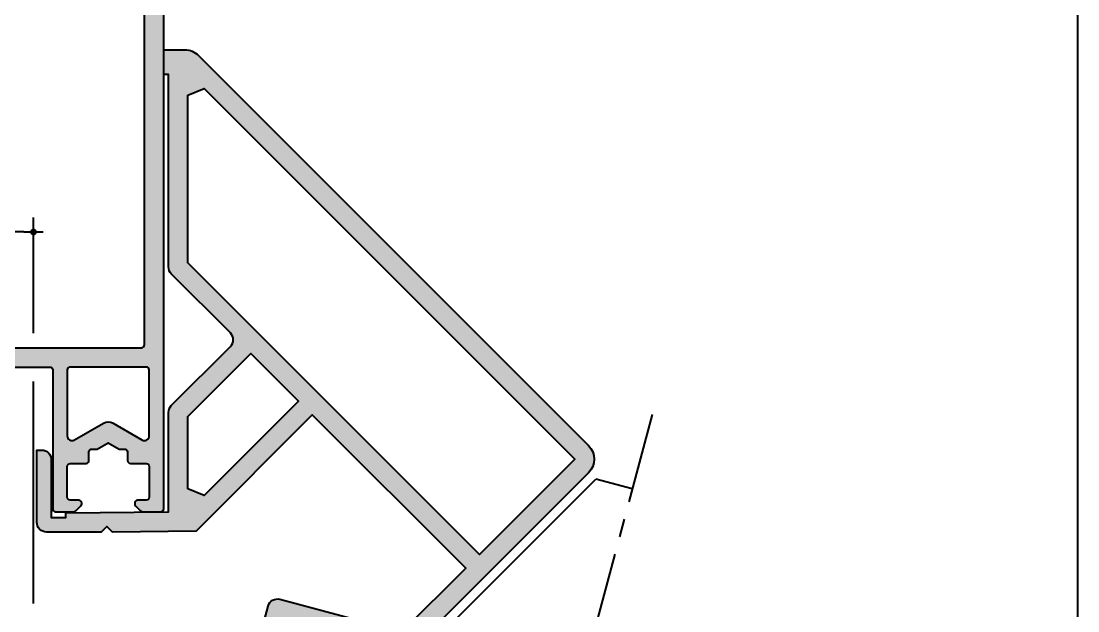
# Model space of a CAD drawing. Extents: x 0 to 4131, y -1600 to 527.
# Drawn here: x 1020.4 to 1130, y 124.2 to 185.3 of the extents above; entities that cross this region are included whole.
import ezdxf

# ---------------------------------------------------------------- set-up
doc = ezdxf.new("R2010")
doc.units = 0
doc.header["$LTSCALE"] = 7.5
doc.header["$MEASUREMENT"] = 0
doc.linetypes.add('CENTER', pattern=[2, 1.25, -0.25, 0.25, -0.25])
doc.layers.get('0').update_dxf_attribs({"linetype": 'CONTINUOUS'})
doc.layers.get('DEFPOINTS').update_dxf_attribs({"linetype": 'CONTINUOUS'})
for name, color, linetype in [('ASSI', 1, 'CENTER'), ('FILL', 8, 'CONTINUOUS'), ('FINE', 7, 'CONTINUOUS'), ('GROSSA', 4, 'CONTINUOUS'), ('MARCHIO', 7, 'CONTINUOUS'), ('QUOTE', 254, 'CONTINUOUS')]:
    doc.layers.add(name, color=color, linetype=linetype)
doc.styles.get("Standard").update_dxf_attribs({"font": 'romans.shx'})
doc.dimstyles.new('SCALA_1-1$0', dxfattribs={"dimtxt": 2, "dimasz": 1, "dimexe": 1.5, "dimexo": 1.5, "dimgap": 1, "dimtad": 3, "dimdsep": 46, "dimtxsty": 'Standard', "dimblk1": 'PUNTO', "dimblk2": 'PUNTO', "dimsah": 1, "dimcen": 0.09, "dimclrt": 2, "dimadec": 0, "dimazin": 0, "dimtfac": 0.7, "dimtmove": 0, "dimatfit": 3, "dimldrblk": 'PUNTO', "dimfxl": 1, "dimtolj": 2, "dimarcsym": 0})

# ---------------------------------------------------------------- blocks, each defined once
blk = doc.blocks.new('PUNTO')
blk.add_line((-1, 0), (1, 0))
at = {"const_width": 0.35}
blk.add_lwpolyline([(-0.1750000000000114, 0, 1), (0.1750000000000114, 0, 1)], format="xyb", close=True, dxfattribs=at)
blk = doc.blocks.new('*D96')
at = {"layer": 'DEFPOINTS', "color": 0, "transparency": 16777216}
for p in [(1010.216975755749, 163.4742948392536), (1010.216975755749, 163.4742948392536), (1021.716975755749, 151.4742948392536)]:
    blk.add_point(p, dxfattribs=at)
at = {"layer": 'QUOTE', "color": 0, "lineweight": -2, "transparency": 16777216}
for p, q in [((1021.716975755749, 152.9742948392536), (1021.716975755749, 164.9742948392536)), ((1020.716975755749, 163.4742948392536), (1011.216975755749, 163.4742948392536))]:
    blk.add_line(p, q, dxfattribs=at)
at = {"layer": 'QUOTE', "color": 0, "lineweight": -2, "transparency": 16777216, "rotation": 180}
blk.add_blockref('PUNTO', (1010.216975755749, 163.4742948392536), dxfattribs=at)
at = {"layer": 'QUOTE', "color": 0, "lineweight": -2, "transparency": 16777216}
blk.add_blockref('PUNTO', (1021.716975755749, 163.4742948392536), dxfattribs=at)
at = {"layer": 'QUOTE', "color": 2, "transparency": 16777216, "insert": (1015.966975755749, 165.4742948392536), "char_height": 2, "attachment_point": 5}
blk.add_mtext('\\A2;11.5', dxfattribs=at)

msp = doc.modelspace()

# ---------------------------------------------------------------- hatches: boundary and pattern name
at = {"layer": 'FILL'}
h = msp.add_hatch(color=253, dxfattribs=at)
edge = h.paths.add_edge_path(flags=16)
edge.add_arc((987.5169757557491, 235.5742948392535), 0.2999999999999545, 89.99999999999729, 180)
edge.add_line((987.2169757557491, 235.5742948392535), (987.216975755749, 151.7742948392536))
edge.add_arc((987.516975755749, 151.7742948392536), 0.2999999999999545, 180, 270)
edge.add_line((987.516975755749, 151.4742948392536), (1032.916975755749, 151.4742948392536))
edge.add_arc((1032.916975755749, 151.7742948392536), 0.2999999999999545, 270, 360)
edge.add_line((1033.216975755749, 151.7742948392536), (1033.216975755749, 235.5742948392535))
edge.add_arc((1032.916975755749, 235.5742948392535), 0.2999999999999545, 0, 90)
edge.add_line((1032.916975755749, 235.8742948392535), (987.5169757557492, 235.8742948392535))
edge = h.paths.add_edge_path()
edge.add_line((994.916975755749, 135.6742948392534), (994.016975755749, 135.6742948392535))
edge.add_arc((994.0169757557491, 135.3742948392535), 0.2999999999999829, 90.00000000000541, 180.0000000000054)
edge.add_line((993.716975755749, 135.3742948392535), (993.716975755749, 135.2985589079655))
edge.add_arc((994.016975755749, 135.2985589079655), 0.2999999999999261, 180, 225.0000000000038)
edge.add_line((993.8048437213931, 135.0864268736095), (994.329107790105, 134.5621628048976))
edge.add_arc((994.5412398244608, 134.7742948392535), 0.299999999999924, 224.9999999999981, 270.0000000000027)
edge.add_line((994.541239824461, 134.4742948392536), (996.4169757557491, 134.4742948392536))
edge.add_arc((996.416975755749, 134.7742948392536), 0.2999999999999545, 270, 360)
edge.add_line((996.716975755749, 134.7742948392536), (996.7169757557489, 149.1742948392537))
edge.add_arc((997.016975755749, 149.1742948392537), 0.2999999999999545, 90, 180, ccw=False)
edge.add_line((997.016975755749, 149.4742948392536), (1004.416975755749, 149.4742948392536))
edge.add_arc((1004.416975755749, 149.1742948392536), 0.2999999999999829, -5.5138116294983774e-12, 89.9999999999946, ccw=False)
edge.add_line((1004.716975755749, 149.1742948392536), (1004.716975755749, 134.7742948392535))
edge.add_arc((1005.016975755749, 134.7742948392536), 0.2999999999999829, 180.0000000000163, 270.0000000000163)
edge.add_line((1005.016975755749, 134.4742948392536), (1005.616975755749, 134.4742948392536))
edge.add_arc((1005.616975755749, 134.1742948392535), 0.3000000000000114, -1.0913936421275139e-11, 89.99999999998909, ccw=False)
edge.add_line((1005.916975755749, 134.1742948392535), (1005.916975755749, 133.5260319665646))
edge.add_arc((1005.616975755749, 133.5260319665646), 0.2999999999999972, -74.9999999999971, 0, ccw=False)
edge.add_line((1005.69462146928, 133.2362542186779), (1004.939330042218, 133.0338744907465))
edge.add_arc((1005.016975755749, 132.7440967428599), 0.299999999999927, 104.9999999999926, 179.9999999999891)
edge.add_line((1004.716975755749, 132.7440967428599), (1004.716975755749, 114.7742948392536))
edge.add_arc((1005.016975755749, 114.7742948392536), 0.2999999999999972, 179.9999999999864, 269.9999999999919)
edge.add_line((1005.016975755749, 114.4742948392536), (1006.316975755749, 114.4742948392537))
edge.add_line((1006.316975755749, 114.4742948392537), (1007.016975755749, 115.1742948392536))
edge.add_line((1007.016975755749, 115.1742948392536), (1007.016975755749, 115.6742948392536))
edge.add_line((1007.016975755749, 115.6742948392536), (1005.916975755749, 115.6742948392536))
edge.add_line((1005.916975755749, 115.6742948392536), (1005.916975755749, 117.1463892201173))
edge.add_line((1005.916975755749, 117.1463892201173), (1008.216975755749, 118.4742948392536))
edge.add_line((1008.216975755749, 118.4742948392536), (1008.216975755749, 130.4742948392536))
edge.add_arc((1010.216975755749, 130.4742948392536), 2, 0, 180, ccw=False)
edge.add_line((1012.216975755749, 130.4742948392536), (1012.216975755749, 118.4742948392536))
edge.add_line((1012.216975755749, 118.4742948392536), (1014.516975755749, 117.1463892201173))
edge.add_line((1014.516975755749, 117.1463892201173), (1014.516975755749, 115.6742948392536))
edge.add_line((1014.516975755749, 115.6742948392536), (1013.416975755749, 115.6742948392536))
edge.add_line((1013.416975755749, 115.6742948392536), (1013.416975755749, 115.1742948392536))
edge.add_line((1013.416975755749, 115.1742948392536), (1014.116975755749, 114.4742948392537))
edge.add_line((1014.116975755749, 114.4742948392537), (1015.416975755749, 114.4742948392537))
edge.add_arc((1015.416975755749, 114.7742948392536), 0.2999999999999403, 269.9999999999972, 360.0000000000027)
edge.add_line((1015.716975755749, 114.7742948392536), (1015.716975755749, 132.7440967428598))
edge.add_arc((1015.416975755749, 132.7440967428598), 0.3000000000000398, 1.085629331272737e-11, 75.00000000001305)
edge.add_line((1015.49462146928, 133.0338744907465), (1014.739330042218, 133.2362542186779))
edge.add_arc((1014.816975755749, 133.5260319665646), 0.300000000000004, 179.9999999999891, 254.9999999999945, ccw=False)
edge.add_line((1014.516975755749, 133.5260319665646), (1014.516975755749, 133.6742948392536))
edge.add_line((1014.516975755749, 133.6742948392536), (1014.516975755749, 134.1742948392535))
edge.add_arc((1014.816975755749, 134.1742948392535), 0.3000000000000682, 90, 180, ccw=False)
edge.add_line((1014.816975755749, 134.4742948392536), (1015.416975755749, 134.4742948392536))
edge.add_arc((1015.416975755749, 134.7742948392535), 0.2999999999999829, 270.0000000000054, 359.9999999999946)
edge.add_line((1015.716975755749, 134.7742948392535), (1015.716975755749, 149.1742948392536))
edge.add_arc((1016.016975755749, 149.1742948392536), 0.2999999999999829, 90.0000000000054, 180.0000000000054, ccw=False)
edge.add_line((1016.016975755749, 149.4742948392536), (1023.416975755749, 149.4742948392536))
edge.add_arc((1023.416975755749, 149.1742948392537), 0.2999999999999545, 0, 90, ccw=False)
edge.add_line((1023.716975755749, 149.1742948392537), (1023.716975755749, 134.7742948392536))
edge.add_arc((1024.016975755749, 134.7742948392536), 0.3000000000000114, 180.0000000000109, 270.0000000000109)
edge.add_line((1024.016975755749, 134.4742948392536), (1025.892711687037, 134.4742948392536))
edge.add_arc((1025.892711687037, 134.7742948392535), 0.2999999999999829, 270.0000000000135, 315.0000000000134)
edge.add_line((1026.104843721393, 134.5621628048976), (1026.629107790105, 135.0864268736094))
edge.add_arc((1026.416975755749, 135.2985589079654), 0.3000000000000245, 315.0000000000057, 360.0000000000055)
edge.add_line((1026.716975755749, 135.2985589079654), (1026.716975755749, 135.3742948392535))
edge.add_arc((1026.416975755749, 135.3742948392535), 0.3000000000000398, 5.428146656363683e-12, 90.00000000000541)
edge.add_line((1026.416975755749, 135.6742948392535), (1025.516975755749, 135.6742948392535))
edge.add_arc((1025.516975755749, 135.9742948392535), 0.3000000000000398, 180.0000000000054, 270.0000000000054, ccw=False)
edge.add_line((1025.216975755749, 135.9742948392535), (1025.216975755749, 139.1742948392534))
edge.add_arc((1025.516975755749, 139.1742948392534), 0.3000000000000398, 89.9999999999946, 179.9999999999946, ccw=False)
edge.add_line((1025.516975755749, 139.4742948392534), (1027.166975755749, 139.4742948392534))
edge.add_arc((1027.166975755749, 139.7742948392535), 0.3000000000000398, 269.9999999999946, 359.9999999999946)
edge.add_line((1027.466975755749, 139.7742948392535), (1027.466975755749, 140.6742948392534))
edge.add_arc((1027.766975755749, 140.6742948392534), 0.3000000000000682, 90, 180, ccw=False)
edge.add_line((1027.766975755749, 140.9742948392535), (1028.333001159534, 140.9742948392535))
edge.add_line((1028.333001159534, 140.9742948392535), (1029.466975755749, 141.6289953776328))
edge.add_line((1029.466975755749, 141.6289953776328), (1030.600950351965, 140.9742948392536))
edge.add_line((1030.600950351965, 140.9742948392536), (1031.166975755749, 140.9742948392535))
edge.add_arc((1031.166975755749, 140.6742948392535), 0.3000000000000114, 1.0913936421275139e-11, 90.00000000000807, ccw=False)
edge.add_line((1031.466975755749, 140.6742948392535), (1031.466975755749, 139.7742948392535))
edge.add_arc((1031.766975755749, 139.7742948392535), 0.2999999999999403, 180, 270.0000000000027)
edge.add_line((1031.766975755749, 139.4742948392535), (1033.416975755749, 139.4742948392535))
edge.add_arc((1033.416975755749, 139.1742948392534), 0.3000000000000682, 0, 90, ccw=False)
edge.add_line((1033.716975755749, 139.1742948392534), (1033.716975755749, 135.9742948392535))
edge.add_arc((1033.416975755749, 135.9742948392536), 0.300000000000054, 269.99999999999727, 359.99999999998914, ccw=False)
edge.add_line((1033.416975755749, 135.6742948392535), (1032.516975755749, 135.6742948392535))
edge.add_arc((1032.516975755749, 135.3742948392535), 0.3000000000000114, 90.00000000000813, 180)
edge.add_line((1032.216975755749, 135.3742948392535), (1032.216975755749, 135.2985589079655))
edge.add_arc((1032.516975755749, 135.2985589079656), 0.2999999999999829, 180.0000000000217, 225.0000000000269)
edge.add_line((1032.304843721393, 135.0864268736095), (1032.829107790105, 134.5621628048975))
edge.add_arc((1033.041239824461, 134.7742948392533), 0.2999999999998437, 224.9999999999904, 269.9999999999864)
edge.add_line((1033.041239824461, 134.4742948392535), (1034.916975755749, 134.4742948392535))
edge.add_arc((1034.916975755749, 134.7742948392536), 0.3000000000000682, 270, 360)
edge.add_line((1035.216975755749, 134.7742948392536), (1035.216975755749, 238.4742948392535))
edge.add_arc((1034.216975755749, 238.4742948392535), 0.9999999999999858, 0, 90.00000000000081)
edge.add_line((1034.216975755749, 239.4742948392535), (986.216975755749, 239.4742948392536))
edge.add_arc((986.2169757557491, 238.4742948392536), 1, 89.99999999999919, 179.9999999999968)
edge.add_line((985.2169757557491, 238.4742948392536), (985.216975755749, 134.7742948392536))
edge.add_arc((985.5169757557491, 134.7742948392535), 0.2999999999999829, 179.9999999999946, 269.9999999999946)
edge.add_line((985.516975755749, 134.4742948392536), (987.392711687037, 134.4742948392536))
edge.add_arc((987.392711687037, 134.7742948392535), 0.2999999999999829, 270.0000000000027, 314.9999999999981)
edge.add_line((987.6048437213931, 134.5621628048976), (988.1291077901051, 135.0864268736094))
edge.add_arc((987.916975755749, 135.2985589079654), 0.3000000000000547, 315.0000000000038, 360.0000000000109)
edge.add_line((988.216975755749, 135.2985589079655), (988.216975755749, 135.3742948392535))
edge.add_arc((987.916975755749, 135.3742948392535), 0.2999999999999545, 0, 90)
edge.add_line((987.916975755749, 135.6742948392534), (987.016975755749, 135.6742948392535))
edge.add_arc((987.0169757557491, 135.9742948392535), 0.2999999999999829, 179.9999999999946, 269.9999999999946, ccw=False)
edge.add_line((986.716975755749, 135.9742948392535), (986.716975755749, 139.1742948392534))
edge.add_arc((987.0169757557491, 139.1742948392535), 0.2999999999999829, 90.0000000000054, 180.0000000000054, ccw=False)
edge.add_line((987.016975755749, 139.4742948392534), (988.666975755749, 139.4742948392535))
edge.add_arc((988.666975755749, 139.7742948392534), 0.2999999999998977, 270.0000000000081, 360.0000000000109)
edge.add_line((988.966975755749, 139.7742948392535), (988.966975755749, 140.6742948392535))
edge.add_arc((989.266975755749, 140.6742948392535), 0.3000000000000256, 89.99999999999193, 179.9999999999891, ccw=False)
edge.add_line((989.266975755749, 140.9742948392535), (989.8330011595333, 140.9742948392536))
edge.add_line((989.8330011595333, 140.9742948392536), (990.9669757557489, 141.6289953776328))
edge.add_line((990.966975755749, 141.6289953776328), (992.1009503519647, 140.9742948392535))
edge.add_line((992.1009503519647, 140.9742948392535), (992.6669757557489, 140.9742948392535))
edge.add_arc((992.6669757557488, 140.6742948392534), 0.3000000000000682, 0, 90, ccw=False)
edge.add_line((992.966975755749, 140.6742948392534), (992.966975755749, 139.7742948392535))
edge.add_arc((993.266975755749, 139.7742948392535), 0.3000000000000398, 180.0000000000054, 270.0000000000054)
edge.add_line((993.266975755749, 139.4742948392534), (994.916975755749, 139.4742948392535))
edge.add_arc((994.916975755749, 139.1742948392535), 0.3000000000000114, -1.0913936421275139e-11, 89.99999999998909, ccw=False)
edge.add_line((995.216975755749, 139.1742948392534), (995.216975755749, 135.9742948392535))
edge.add_arc((994.916975755749, 135.9742948392534), 0.3000000000000114, -89.99999999998909, 1.0913936421275139e-11, ccw=False)
edge = h.paths.add_edge_path(flags=16)
edge.add_line((986.716975755749, 142.3506832153712), (986.716975755749, 149.1742948392537))
edge.add_arc((987.016975755749, 149.1742948392537), 0.2999999999999545, 90, 180, ccw=False)
edge.add_line((987.016975755749, 149.4742948392536), (994.9169757557488, 149.4742948392536))
edge.add_arc((994.9169757557489, 149.1742948392536), 0.3000000000000398, 5.4001247917767614e-12, 90.0000000000054, ccw=False)
edge.add_line((995.216975755749, 149.1742948392536), (995.2169757557491, 142.3506832128685))
edge.add_arc((994.7169757557491, 142.3506832128685), 0.4999999999999858, -120.00000010754559, 3.183231456205249e-12, ccw=False)
edge.add_line((994.4669757549364, 141.9176705114455), (991.4669757665863, 143.6497213197965))
edge.add_arc((990.9669757665862, 142.7836959160121), 1.000000000000005, 59.99999999999736, 119.9999999999968)
edge.add_line((990.4669757665863, 143.6497213197965), (987.4669757549362, 141.9176705130097))
edge.add_arc((987.216975755749, 142.3506832153712), 0.4999999999999585, 180, 299.9999998924515, ccw=False)
edge = h.paths.add_edge_path(flags=16)
edge.add_line((1014.216975755749, 136.4742948392536), (1014.216975755749, 149.4742948392536))
edge.add_line((1014.216975755749, 149.4742948392536), (1006.216975755749, 149.4742948392536))
edge.add_line((1006.216975755749, 149.4742948392536), (1006.216975755749, 136.4742948392534))
edge.add_arc((1006.716975755749, 136.4742948392534), 0.5, 180, 270)
edge.add_line((1006.716975755749, 135.9742948392534), (1013.716975755749, 135.9742948392536))
edge.add_arc((1013.716975755749, 136.4742948392536), 0.5, 270, 360)
edge = h.paths.add_edge_path(flags=16)
edge.add_arc((1029.466975744912, 142.7836959160121), 1.000000000000012, 59.99999999999733, 119.99999999999679, ccw=False)
edge.add_line((1029.966975744912, 143.6497213197965), (1032.966975756562, 141.9176705130097))
edge.add_arc((1033.216975755749, 142.3506832153712), 0.5000000000000115, 240.0000001075445, 359.9999999999968)
edge.add_line((1033.716975755749, 142.3506832153712), (1033.716975755749, 149.1742948392537))
edge.add_arc((1033.416975755749, 149.1742948392536), 0.3000000000000398, 5.428146656363683e-12, 90.00000000000541)
edge.add_line((1033.416975755749, 149.4742948392537), (1025.516975755749, 149.4742948392535))
edge.add_arc((1025.516975755749, 149.1742948392535), 0.2999999999999545, 90, 180)
edge.add_line((1025.216975755749, 149.1742948392535), (1025.216975755749, 142.3506832128685))
edge.add_arc((1025.716975755749, 142.3506832128685), 0.5000000000000426, 180, 300.0000001075496)
edge.add_line((1025.966975756562, 141.9176705114455), (1028.966975744912, 143.6497213197965))
h = msp.add_hatch(color=253, dxfattribs=at)
edge = h.paths.add_edge_path()
edge.add_line((1029.316975755749, 132.957137551728), (1028.734133043275, 132.3742948392534))
edge.add_line((1028.734133043275, 132.3742948392534), (1023.066975755749, 132.3742948392535))
edge.add_arc((1023.066975755749, 133.3742948392535), 1, 180, 270, ccw=False)
edge.add_line((1022.066975755749, 133.3742948392535), (1022.066975755749, 140.8742948392535))
edge.add_line((1022.066975755749, 140.8742948392535), (1022.566975755749, 140.8742948392535))
edge.add_arc((1022.566975755749, 139.8742948392535), 1, 360, 450, ccw=False)
edge.add_line((1023.566975755749, 139.8742948392535), (1023.566975755749, 133.8742948392535))
edge.add_line((1023.566975755749, 133.8742948392535), (1025.066975755749, 133.8742948392535))
edge.add_line((1025.066975755749, 133.8742948392535), (1025.066975755749, 134.3742948392534))
edge.add_line((1025.066975755749, 134.3742948392534), (1035.716975755749, 134.4742948392535))
edge.add_line((1035.716975755749, 134.4742948392535), (1035.716975755749, 144.7646627411257))
edge.add_arc((1036.716975755749, 144.7646627411257), 1, 135.0000000000012, 180.0000000000016, ccw=False)
edge.add_line((1036.009868974563, 145.4717695223123), (1042.135500297255, 151.5974008450041))
edge.add_arc((1041.428393516068, 152.3045076261906), 0.9999999999999679, 314.9999999999977, 405.0000000173978)
edge.add_line((1042.13550029704, 153.0116144075918), (1036.009868974777, 159.1372457261343))
edge.add_arc((1036.716975755749, 159.8443525075355), 0.9999999999999277, 179.9999999999984, 225.0000000173966, ccw=False)
edge.add_line((1035.716975755749, 159.8443525075355), (1035.71697575575, 179.8098127006513))
edge.add_line((1035.71697575575, 179.8098127006513), (1035.216975755749, 179.8098127006513))
edge.add_line((1035.216975755749, 179.8098127006513), (1035.216975755749, 182.3572643606921))
edge.add_line((1035.216975755749, 182.3572643606921), (1037.418704410056, 182.3572643606921))
edge.add_arc((1037.418704410056, 180.3572643606921), 1.999999999999943, 405, 450, ccw=False)
edge.add_line((1038.832917972429, 181.7714779230652), (1079.259324843622, 141.3450710518721))
edge.add_arc((1077.845111281249, 139.930857489499), 1.999999999999996, 315, 405.00000000000057, ccw=False)
edge.add_line((1079.259324843622, 138.516643927126), (1055.216975755749, 114.4742948392535))
edge.add_line((1055.216975755749, 114.4742948392535), (1052.995346355284, 115.0695786429893))
edge.add_line((1052.995346355284, 115.0695786429893), (1052.500371608454, 115.9269000529634))
edge.add_line((1052.500371608454, 115.9269000529634), (1052.629781131005, 116.4098629661081))
edge.add_line((1052.629781131005, 116.4098629661081), (1053.966061509562, 116.0518077178122))
edge.add_line((1053.966061509562, 116.0518077178122), (1056.456376081391, 118.5421222896417))
edge.add_arc((1056.102822690798, 118.8956756802349), 0.500000000000004, 315, 434.9999999999993)
edge.add_line((1056.232232213349, 119.3786385933795), (1052.888849132678, 120.2744953898332))
edge.add_line((1052.888849132678, 120.2744953898332), (1053.277077700332, 121.723384129267))
edge.add_line((1053.277077700332, 121.723384129267), (1049.413374395175, 122.7586603096771))
edge.add_line((1049.413374395175, 122.7586603096771), (1049.025145827521, 121.3097715702434))
edge.add_line((1049.025145827522, 121.3097715702434), (1046.851812718371, 121.8921144217241))
edge.add_line((1046.851812718371, 121.8921144217241), (1045.868300346982, 118.2215962818256))
edge.add_line((1045.868300346982, 118.2215962818256), (1047.317189086415, 117.8333677141719))
edge.add_line((1047.317189086415, 117.8333677141719), (1047.187779563864, 117.3504048010273))
edge.add_line((1047.187779563864, 117.3504048010273), (1046.33045815389, 116.8554300541968))
edge.add_line((1046.33045815389, 116.8554300541968), (1044.108828753425, 117.4507138579326))
edge.add_line((1044.108828753425, 117.4507138579326), (1046.049971591694, 124.6951575551005))
edge.add_arc((1047.015897417983, 124.4363385099979), 1.000000000000144, 434.9999999999984, 525.0000000000002, ccw=False)
edge.add_line((1047.274716463086, 125.4022643362871), (1059.926486550334, 122.0122327585846))
edge.add_line((1059.926486550334, 122.0122327585846), (1066.530684254734, 128.6164304629845))
edge.add_line((1066.530684254734, 128.6164304629845), (1050.620781678037, 144.5263330396818))
edge.add_line((1050.620781678037, 144.5263330396818), (1038.568743477608, 132.4742948392535))
edge.add_line((1038.568743477608, 132.4742948392535), (1029.899818468224, 132.3742948392534))
edge.add_line((1029.899818468224, 132.3742948392534), (1029.316975755749, 132.957137551728))
h.paths.add_polyline_path([(1037.716975755749, 177.6447794526257), (1039.424082536936, 178.3518862338123), (1077.845111281249, 139.930857489499), (1067.944897817107, 130.0306440253576), (1037.716975755749, 160.258566087285)], flags=16)
h.paths.add_polyline_path([(1037.716975755749, 136.8651678045141), (1037.716975755749, 144.3504491787525), (1044.256820641029, 150.8902940640322), (1049.206568109335, 145.9405465957264), (1039.424082536936, 136.1580610233275)], flags=16)

# ---------------------------------------------------------------- linework, layer by layer
at = {"layer": 'ASSI'}
msp.add_line((1085.870073414395, 144.5660407614137), (1060.502622901257, 49.89342658789887), dxfattribs=at)
at = {"layer": 'FINE'}
for p in [(1056.3323308274, 114.1754363485308), (1083.799521051041, 136.8386341416463)]:
    msp.add_line(p, (1080.010731674304, 137.8538371954348), dxfattribs=at)
at = {"layer": 'GROSSA'}
for points in [[(1016.016975755749, 149.4742948392536), (1023.416975755749, 149.4742948392536, -0.414213562373095), (1023.716975755749, 149.1742948392537), (1023.716975755749, 134.7742948392536, 0.414213562373095), (1024.016975755749, 134.4742948392536), (1025.892711687037, 134.4742948392536, 0.198912367379658), (1026.104843721393, 134.5621628048976), (1026.629107790105, 135.0864268736094, 0.198912367379658), (1026.716975755749, 135.2985589079654), (1026.716975755749, 135.3742948392535, 0.414213562373095), (1026.416975755749, 135.6742948392535), (1025.516975755749, 135.6742948392535, -0.414213562373095), (1025.216975755749, 135.9742948392535), (1025.216975755749, 139.1742948392534, -0.414213562373095), (1025.516975755749, 139.4742948392534), (1027.166975755749, 139.4742948392534, 0.414213562373095), (1027.466975755749, 139.7742948392535), (1027.466975755749, 140.6742948392534, -0.414213562373095), (1027.766975755749, 140.9742948392535), (1028.333001159534, 140.9742948392535), (1029.466975755749, 141.6289953776328), (1030.600950351965, 140.9742948392536), (1031.166975755749, 140.9742948392535, -0.414213562373079), (1031.466975755749, 140.6742948392535), (1031.466975755749, 139.7742948392535, 0.4142135623731228), (1031.766975755749, 139.4742948392535), (1033.416975755749, 139.4742948392535, -0.4142135623730951), (1033.716975755749, 139.1742948392534), (1033.716975755749, 135.9742948392535, -0.4142135623730673), (1033.416975755749, 135.6742948392535), (1032.516975755749, 135.6742948392535, 0.4142135623730674), (1032.216975755749, 135.3742948392535), (1032.216975755749, 135.2985589079655, 0.1989123673796754), (1032.304843721393, 135.0864268736095), (1032.829107790105, 134.5621628048975, 0.1989123673796406), (1033.041239824461, 134.4742948392535), (1034.916975755749, 134.4742948392535, 0.4142135623730913), (1035.216975755749, 134.7742948392536), (1035.216975755749, 238.4742948392535, 0.4142135623731034)], [(1044.108828753425, 117.4507138579326), (1046.049971591694, 124.6951575551005, -0.4142135623730951), (1047.274716463086, 125.4022643362871), (1059.926486550335, 122.0122327585846), (1066.530684254734, 128.6164304629845), (1050.620781678037, 144.5263330396818), (1038.568743477608, 132.4742948392535), (1029.899818468224, 132.3742948392534), (1029.31697575575, 132.957137551728), (1028.734133043275, 132.3742948392534), (1023.06697575575, 132.3742948392535, -0.4142135623730951), (1022.06697575575, 133.3742948392535), (1022.06697575575, 140.8742948392535), (1022.56697575575, 140.8742948392535, -0.4142135623730951), (1023.56697575575, 139.8742948392535), (1023.56697575575, 133.8742948392535), (1025.06697575575, 133.8742948392535), (1025.06697575575, 134.3742948392534), (1035.71697575575, 134.4742948392535), (1035.71697575575, 144.7646627411257, -0.198912367379658), (1036.009868974563, 145.4717695223123), (1042.135500297255, 151.5974008450041, 0.4142135624620301), (1042.13550029704, 153.0116144075918), (1036.009868974778, 159.1372457261343, -0.198912367458575), (1035.71697575575, 159.8443525075355), (1035.71697575575, 179.8098127006513), (1035.216975755749, 179.8098127006513), (1035.216975755749, 182.3572643606921), (1037.418704410056, 182.3572643606921, -0.1989123673796554), (1038.832917972429, 181.7714779230652), (1079.259324843622, 141.3450710518721, -0.4142135623730951), (1079.259324843622, 138.516643927126), (1055.216975755749, 114.4742948392535)]]:
    msp.add_lwpolyline(points, format="xyb", dxfattribs=at)
for points in [[(987.5169757557491, 235.8742948392535, 0.4142135623731228), (987.2169757557491, 235.5742948392535), (987.216975755749, 151.7742948392536, 0.414213562373095), (987.516975755749, 151.4742948392536), (1032.916975755749, 151.4742948392536, 0.414213562373095), (1033.216975755749, 151.7742948392536), (1033.216975755749, 235.5742948392535, 0.4142135623730951), (1032.916975755749, 235.8742948392535)], [(1028.966975744912, 143.6497213197965, -0.2679491924311186), (1029.966975744912, 143.6497213197965), (1032.966975756562, 141.9176705130097, 0.577350268563942), (1033.716975755749, 142.3506832153712), (1033.716975755749, 149.1742948392537, 0.414213562373095), (1033.416975755749, 149.4742948392537), (1025.516975755749, 149.4742948392535, 0.414213562373095), (1025.216975755749, 149.1742948392535), (1025.216975755749, 142.3506832128685, 0.5773502698153157), (1025.966975756562, 141.9176705114455)]]:
    msp.add_lwpolyline(points, format="xyb", close=True, dxfattribs=at)
for points in [[(1037.716975755749, 177.6447794526257), (1039.424082536936, 178.3518862338123), (1077.845111281249, 139.930857489499), (1067.944897817108, 130.0306440253576), (1037.716975755749, 160.258566087285)], [(1037.71697575575, 136.8651678045141), (1037.71697575575, 144.3504491787525), (1044.256820641029, 150.8902940640322), (1049.206568109335, 145.9405465957264), (1039.424082536936, 136.1580610233275)]]:
    msp.add_lwpolyline(points, close=True, dxfattribs=at)
at = {"layer": 'MARCHIO'}
msp.add_lwpolyline([(920, 0), (1130, 0), (1130, 297), (920, 297)], close=True, dxfattribs=at)
at = {"layer": 'QUOTE'}
msp.add_line((1021.716975755749, 124.9505927856962), (1021.716975755749, 147.9742948392536), dxfattribs=at)

# ---------------------------------------------------------------- dimensions: what is measured, and where the dimension line sits
dim = msp.add_linear_dim(base=(1010.216975755749, 163.4742948392536), p1=(1021.716975755749, 151.4742948392536), p2=(1010.216975755749, 163.4742948392536), dimstyle='SCALA_1-1$0', dxfattribs=at)
dim.commit()
dim.dimension.update_dxf_attribs({"geometry": '*D96', "text_midpoint": (1015.966975755749, 165.4742948392536)})

doc.saveas('drawing.dxf')
